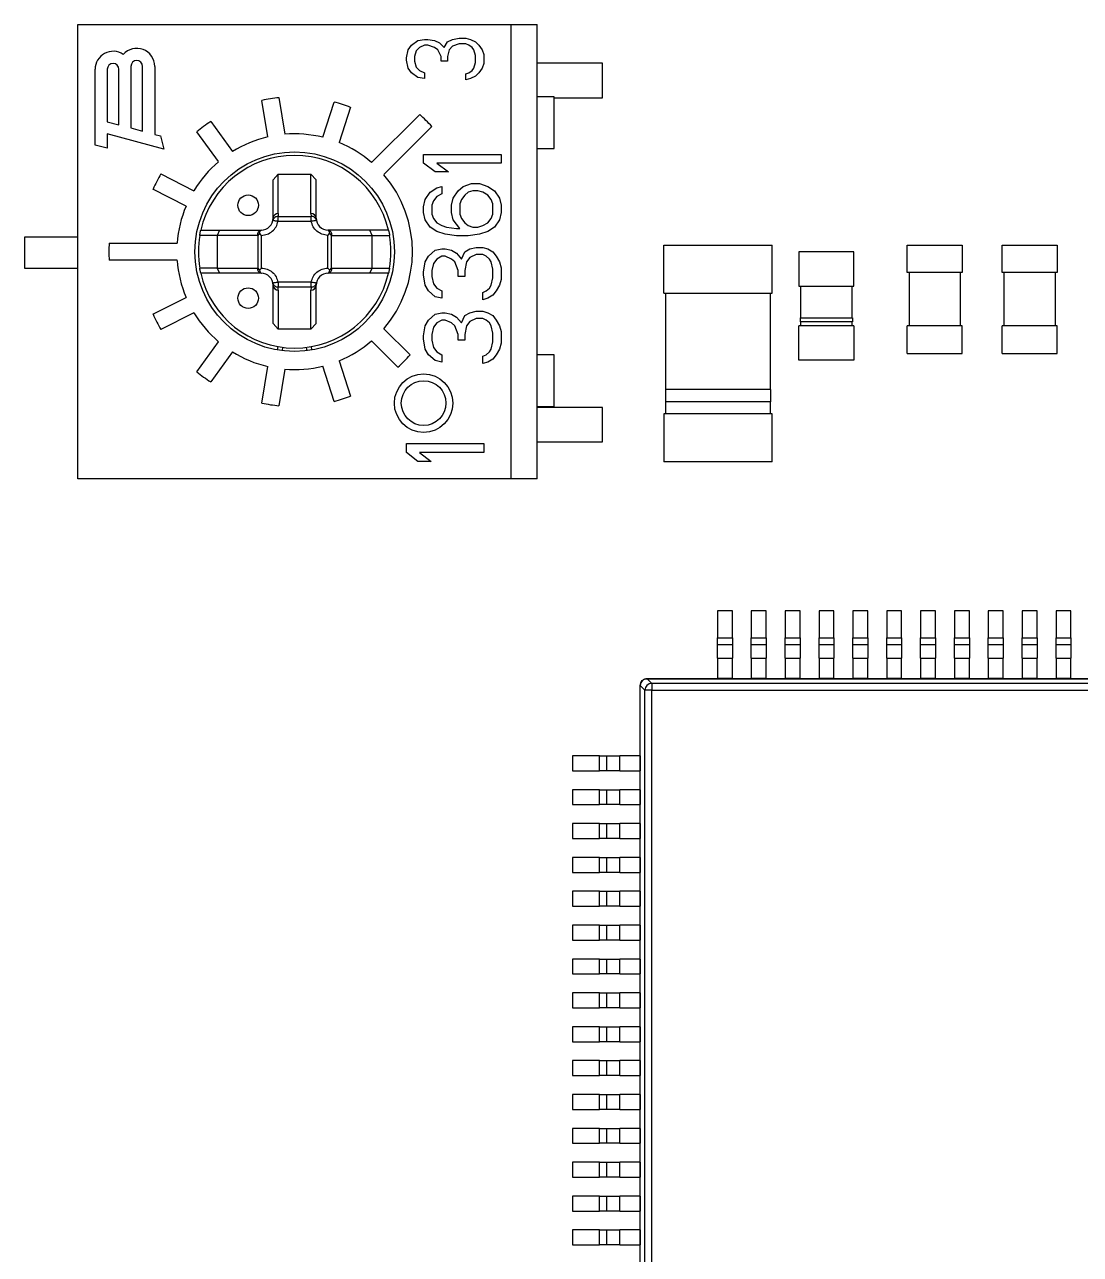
# Model space of a CAD drawing. Header units: millimetres. Extents: x -3 to 395, y 18 to 269.
# Drawn here: x 48.9 to 64.5, y 175.72 to 193.88 of the extents above; entities that cross this region are included whole.
import ezdxf

# ---------------------------------------------------------------- set-up
doc = ezdxf.new("R2010")
doc.units = ezdxf.units.MM

msp = doc.modelspace()

# ---------------------------------------------------------------- linework, layer by layer
at = {"color": 7, "linetype": 'Continuous', "lineweight": 25}
for p, q in [((49.69, 193.878), (56.091, 193.878)), ((49.69, 187.173), (49.69, 193.878)), ((56.091, 187.173), (56.091, 193.878)), ((56.091, 193.878), (56.472, 193.878)), ((56.472, 187.173), (56.472, 193.878)), ((54.566, 193.507), (54.615, 193.575)), ((54.615, 193.575), (54.712, 193.642)), ((54.736, 193.541), (54.688, 193.49)), ((54.712, 193.642), (54.809, 193.659)), ((54.809, 193.575), (54.736, 193.541)), ((54.809, 193.659), (54.858, 193.659)), ((54.858, 193.575), (54.809, 193.575)), ((54.858, 193.659), (54.955, 193.642)), ((54.955, 193.541), (54.858, 193.575)), ((54.955, 193.642), (55.028, 193.608)), ((55.004, 193.507), (54.955, 193.541)), ((55.028, 193.608), (55.101, 193.541)), ((55.101, 193.541), (55.15, 193.625)), ((55.15, 193.625), (55.223, 193.659)), ((55.223, 193.558), (55.174, 193.507)), ((55.223, 193.659), (55.32, 193.676)), ((55.32, 193.592), (55.223, 193.558)), ((55.32, 193.676), (55.417, 193.676)), ((55.417, 193.592), (55.32, 193.592)), ((55.417, 193.676), (55.49, 193.659)), ((55.466, 193.575), (55.417, 193.592)), ((55.515, 193.541), (55.466, 193.575)), ((55.49, 193.659), (55.563, 193.625)), ((55.539, 193.507), (55.515, 193.541)), ((55.563, 193.625), (55.612, 193.575)), ((55.612, 193.575), (55.66, 193.507)), ((54.542, 193.388), (54.566, 193.507)), ((54.542, 193.354), (54.542, 193.388)), ((54.688, 193.49), (54.663, 193.405)), ((54.663, 193.405), (54.663, 193.337)), ((55.053, 193.405), (55.004, 193.507)), ((55.053, 193.337), (55.053, 193.405)), ((55.174, 193.507), (55.15, 193.405)), ((55.15, 193.405), (55.15, 193.337)), ((55.563, 193.422), (55.539, 193.507)), ((55.563, 193.32), (55.563, 193.422)), ((55.66, 193.507), (55.685, 193.439)), ((55.685, 193.439), (55.685, 193.303)), ((49.944, 192.1), (49.944, 193.218)), ((50.124, 193.218), (50.124, 192.445)), ((50.296, 192.399), (50.296, 193.218)), ((50.473, 193.262), (50.473, 192.352)), ((50.645, 192.306), (50.645, 193.262)), ((50.824, 193.262), (50.824, 192.257)), ((54.566, 193.235), (54.542, 193.354)), ((54.615, 193.167), (54.566, 193.235)), ((54.663, 193.337), (54.688, 193.252)), ((54.688, 193.252), (54.736, 193.201)), ((54.736, 193.201), (54.809, 193.167)), ((55.15, 193.337), (55.053, 193.337)), ((55.466, 193.167), (55.515, 193.201)), ((55.515, 193.201), (55.539, 193.235)), ((55.539, 193.235), (55.563, 193.32)), ((55.66, 193.235), (55.612, 193.167)), ((55.685, 193.303), (55.66, 193.235)), ((57.437, 193.307), (56.472, 193.307)), ((57.437, 193.053), (57.437, 193.307)), ((54.712, 193.099), (54.615, 193.167)), ((54.809, 193.082), (54.712, 193.099)), ((54.809, 193.167), (54.809, 193.082)), ((55.417, 193.15), (55.466, 193.167)), ((55.417, 193.065), (55.417, 193.15)), ((55.49, 193.082), (55.417, 193.065)), ((55.563, 193.116), (55.49, 193.082)), ((55.612, 193.167), (55.563, 193.116)), ((57.437, 192.799), (57.437, 193.053)), ((52.494, 192.219), (52.408, 192.76)), ((52.659, 192.8), (52.745, 192.259)), ((53.306, 192.215), (53.475, 192.735)), ((53.717, 192.657), (53.548, 192.136)), ((56.726, 192.811), (56.472, 192.811)), ((56.726, 192.049), (56.726, 192.811)), ((56.726, 192.799), (57.437, 192.799)), ((54.028, 191.842), (54.739, 192.553)), ((50.124, 192.445), (50.296, 192.399)), ((50.473, 192.352), (50.645, 192.306)), ((51.768, 191.855), (51.446, 192.297)), ((51.652, 192.447), (51.974, 192.004)), ((54.918, 192.373), (54.208, 191.663)), ((50.124, 192.052), (49.944, 192.1)), ((50.124, 192.264), (50.124, 192.052)), ((50.96, 192.04), (50.124, 192.264)), ((50.824, 192.257), (50.908, 192.235)), ((50.908, 192.235), (50.96, 192.04)), ((54.796, 191.832), (54.796, 191.96)), ((54.796, 191.96), (55.939, 191.96)), ((55.939, 191.96), (55.939, 191.832)), ((56.472, 192.049), (56.726, 192.049)), ((54.966, 191.703), (54.796, 191.832)), ((54.99, 191.832), (55.161, 191.703)), ((55.939, 191.832), (54.99, 191.832)), ((50.915, 191.675), (51.402, 191.426)), ((52.573, 191.586), (52.65, 191.668)), ((52.573, 191.021), (52.573, 191.586)), ((52.65, 191.091), (52.65, 191.668)), ((52.65, 191.668), (53.132, 191.668)), ((53.132, 191.668), (53.208, 191.586)), ((53.132, 191.091), (53.132, 191.668)), ((53.208, 191.021), (53.208, 191.586)), ((55.161, 191.703), (54.966, 191.703)), ((51.287, 191.2), (50.799, 191.448)), ((54.82, 191.296), (54.893, 191.403)), ((54.893, 191.403), (54.99, 191.468)), ((54.99, 191.468), (55.063, 191.489)), ((55.063, 191.382), (54.99, 191.339)), ((55.063, 191.489), (55.063, 191.382)), ((55.234, 191.318), (55.307, 191.425)), ((55.307, 191.425), (55.379, 191.489)), ((55.379, 191.489), (55.501, 191.532)), ((55.452, 191.403), (55.404, 191.36)), ((55.525, 191.425), (55.452, 191.403)), ((55.501, 191.532), (55.623, 191.532)), ((55.598, 191.425), (55.525, 191.425)), ((55.671, 191.403), (55.598, 191.425)), ((55.623, 191.532), (55.744, 191.489)), ((55.744, 191.36), (55.671, 191.403)), ((55.744, 191.489), (55.842, 191.425)), ((55.842, 191.425), (55.914, 191.318)), ((54.796, 191.189), (54.82, 191.296)), ((54.796, 191.103), (54.796, 191.189)), ((54.942, 191.275), (54.917, 191.21)), ((54.917, 191.21), (54.917, 191.082)), ((54.99, 191.339), (54.942, 191.275)), ((55.209, 191.21), (55.234, 191.318)), ((55.209, 191.103), (55.209, 191.21)), ((55.355, 191.296), (55.331, 191.232)), ((55.331, 191.232), (55.331, 191.082)), ((55.404, 191.36), (55.355, 191.296)), ((55.793, 191.296), (55.744, 191.36)), ((55.817, 191.232), (55.793, 191.296)), ((55.817, 191.082), (55.817, 191.232)), ((55.914, 191.318), (55.939, 191.21)), ((55.939, 191.21), (55.939, 191.103)), ((52.65, 191.091), (52.646, 191.047)), ((52.646, 191.047), (53.136, 191.047)), ((52.646, 190.976), (52.646, 191.047)), ((53.132, 191.091), (53.136, 191.047)), ((53.136, 190.976), (53.136, 191.047)), ((54.82, 190.996), (54.796, 191.103)), ((54.917, 191.082), (54.942, 191.018)), ((54.942, 191.018), (54.99, 190.953)), ((55.234, 190.996), (55.209, 191.103)), ((55.331, 191.082), (55.355, 191.018)), ((55.355, 191.018), (55.404, 190.953)), ((55.744, 190.953), (55.793, 191.018)), ((55.793, 191.018), (55.817, 191.082)), ((55.939, 191.103), (55.914, 190.996)), ((51.504, 190.843), (52.396, 190.843)), ((51.779, 190.843), (51.748, 190.767)), ((52.646, 190.976), (53.136, 190.976)), ((54.277, 190.843), (53.386, 190.843)), ((54.034, 190.767), (54.002, 190.843)), ((54.893, 190.889), (54.82, 190.996)), ((54.99, 190.825), (54.893, 190.889)), ((54.99, 190.953), (55.063, 190.91)), ((55.112, 190.782), (54.99, 190.825)), ((55.063, 190.91), (55.136, 190.889)), ((55.136, 190.889), (55.282, 190.867)), ((55.331, 190.867), (55.234, 190.996)), ((55.282, 190.867), (55.331, 190.867)), ((55.404, 190.953), (55.452, 190.91)), ((55.452, 190.91), (55.525, 190.889)), ((55.525, 190.889), (55.598, 190.889)), ((55.598, 190.889), (55.671, 190.91)), ((55.744, 190.825), (55.623, 190.782)), ((55.671, 190.91), (55.744, 190.953)), ((55.842, 190.889), (55.744, 190.825)), ((55.914, 190.996), (55.842, 190.889)), ((49.69, 190.741), (48.903, 190.741)), ((48.903, 190.741), (48.903, 190.284)), ((50.151, 190.652), (51.156, 190.652)), ((51.748, 190.767), (51.489, 190.767)), ((52.342, 190.767), (51.748, 190.767)), ((51.748, 190.767), (51.748, 190.284)), ((52.342, 190.767), (52.348, 190.767)), ((52.372, 190.797), (52.348, 190.767)), ((52.348, 190.767), (52.348, 190.284)), ((52.402, 190.767), (52.372, 190.797)), ((52.402, 190.284), (52.402, 190.767)), ((53.38, 190.767), (53.409, 190.797)), ((53.38, 190.284), (53.38, 190.767)), ((53.434, 190.767), (53.409, 190.797)), ((53.434, 190.767), (53.44, 190.767)), ((53.434, 190.284), (53.434, 190.767)), ((53.44, 190.767), (54.034, 190.767)), ((54.034, 190.767), (54.293, 190.767)), ((54.034, 190.284), (54.034, 190.767)), ((55.282, 190.76), (55.112, 190.782)), ((55.452, 190.76), (55.282, 190.76)), ((55.623, 190.782), (55.452, 190.76)), ((54.82, 190.375), (54.869, 190.46)), ((54.869, 190.46), (54.966, 190.546)), ((54.966, 190.546), (55.063, 190.567)), ((55.063, 190.46), (54.99, 190.417)), ((55.063, 190.567), (55.112, 190.567)), ((55.112, 190.46), (55.063, 190.46)), ((55.112, 190.567), (55.209, 190.546)), ((55.209, 190.417), (55.112, 190.46)), ((55.209, 190.546), (55.282, 190.503)), ((55.282, 190.503), (55.355, 190.417)), ((55.355, 190.417), (55.404, 190.525)), ((55.404, 190.525), (55.477, 190.567)), ((55.477, 190.567), (55.574, 190.589)), ((55.574, 190.482), (55.477, 190.439)), ((55.574, 190.589), (55.671, 190.589)), ((55.671, 190.482), (55.574, 190.482)), ((55.671, 190.589), (55.744, 190.567)), ((55.72, 190.46), (55.671, 190.482)), ((55.769, 190.417), (55.72, 190.46)), ((55.744, 190.567), (55.817, 190.525)), ((55.817, 190.525), (55.866, 190.46)), ((55.866, 190.46), (55.914, 190.375)), ((58.345, 189.912), (58.345, 190.623)), ((58.345, 190.623), (59.945, 190.623)), ((59.945, 189.912), (59.945, 190.623)), ((60.339, 190.523), (60.339, 190.015)), ((61.151, 190.523), (60.339, 190.523)), ((61.151, 190.015), (61.151, 190.523)), ((61.939, 190.217), (61.939, 190.623)), ((61.939, 190.623), (62.751, 190.623)), ((62.751, 190.623), (62.751, 190.217)), ((63.339, 190.217), (63.339, 190.623)), ((63.339, 190.623), (64.151, 190.623)), ((64.151, 190.623), (64.151, 190.217)), ((48.903, 190.284), (49.69, 190.284)), ((51.156, 190.398), (50.151, 190.398)), ((51.748, 190.284), (51.489, 190.284)), ((51.748, 190.284), (51.779, 190.208)), ((51.748, 190.284), (52.342, 190.284)), ((52.348, 190.284), (52.342, 190.284)), ((52.348, 190.284), (52.372, 190.254)), ((52.372, 190.254), (52.402, 190.284)), ((53.38, 190.284), (53.409, 190.254)), ((53.409, 190.254), (53.434, 190.284)), ((53.44, 190.284), (53.434, 190.284)), ((53.44, 190.284), (54.034, 190.284)), ((54.002, 190.208), (54.034, 190.284)), ((54.034, 190.284), (54.293, 190.284)), ((54.796, 190.225), (54.82, 190.375)), ((54.942, 190.353), (54.917, 190.246)), ((54.99, 190.417), (54.942, 190.353)), ((55.258, 190.375), (55.209, 190.417)), ((55.307, 190.246), (55.258, 190.375)), ((55.428, 190.375), (55.404, 190.246)), ((55.477, 190.439), (55.428, 190.375)), ((55.793, 190.375), (55.769, 190.417)), ((55.817, 190.267), (55.793, 190.375)), ((55.914, 190.375), (55.939, 190.289)), ((55.939, 190.289), (55.939, 190.117)), ((52.396, 190.208), (51.504, 190.208)), ((54.277, 190.208), (53.386, 190.208)), ((54.796, 190.182), (54.796, 190.225)), ((54.82, 190.032), (54.796, 190.182)), ((54.917, 190.246), (54.917, 190.16)), ((54.917, 190.16), (54.942, 190.053)), ((55.307, 190.16), (55.307, 190.246)), ((55.404, 190.16), (55.307, 190.16)), ((55.404, 190.246), (55.404, 190.16)), ((55.793, 190.032), (55.817, 190.139)), ((55.817, 190.139), (55.817, 190.267)), ((55.939, 190.117), (55.914, 190.032)), ((62.751, 190.217), (61.939, 190.217)), ((61.964, 190.217), (61.964, 189.429)), ((62.726, 189.429), (62.726, 190.217)), ((64.151, 190.217), (63.339, 190.217)), ((63.364, 190.217), (63.364, 189.429)), ((64.126, 189.429), (64.126, 190.217)), ((52.573, 189.465), (52.573, 190.03)), ((52.646, 190.074), (52.646, 190.004)), ((53.136, 190.074), (52.646, 190.074)), ((52.65, 189.96), (52.646, 190.004)), ((53.136, 190.004), (52.646, 190.004)), ((52.65, 189.96), (52.65, 189.382)), ((53.136, 190.004), (53.132, 189.96)), ((53.132, 189.382), (53.132, 189.96)), ((53.136, 190.004), (53.136, 190.074)), ((53.208, 189.465), (53.208, 190.03)), ((54.869, 189.946), (54.82, 190.032)), ((54.966, 189.86), (54.869, 189.946)), ((54.942, 190.053), (54.99, 189.989)), ((54.99, 189.989), (55.063, 189.946)), ((55.063, 189.946), (55.063, 189.839)), ((55.671, 189.925), (55.72, 189.946)), ((55.671, 189.817), (55.671, 189.925)), ((55.72, 189.946), (55.769, 189.989)), ((55.769, 189.989), (55.793, 190.032)), ((55.866, 189.946), (55.817, 189.882)), ((55.914, 190.032), (55.866, 189.946)), ((58.345, 189.912), (59.945, 189.912)), ((58.37, 189.912), (58.37, 188.489)), ((59.92, 188.489), (59.92, 189.912)), ((60.339, 190.015), (61.151, 190.015)), ((60.364, 190.015), (60.364, 189.548)), ((61.126, 189.548), (61.126, 190.015)), ((50.799, 189.602), (51.287, 189.851)), ((55.063, 189.839), (54.966, 189.86)), ((55.744, 189.839), (55.671, 189.817)), ((55.817, 189.882), (55.744, 189.839)), ((51.402, 189.624), (50.915, 189.376)), ((54.869, 189.517), (54.966, 189.603)), ((54.966, 189.603), (55.063, 189.624)), ((55.063, 189.624), (55.112, 189.624)), ((55.112, 189.624), (55.209, 189.603)), ((55.209, 189.603), (55.282, 189.56)), ((55.282, 189.56), (55.355, 189.474)), ((55.355, 189.474), (55.404, 189.582)), ((55.404, 189.582), (55.477, 189.624)), ((55.477, 189.624), (55.574, 189.646)), ((55.574, 189.646), (55.671, 189.646)), ((55.671, 189.646), (55.744, 189.624)), ((55.744, 189.624), (55.817, 189.582)), ((55.817, 189.582), (55.866, 189.517)), ((60.361, 189.489), (60.361, 189.548)), ((60.361, 189.548), (61.129, 189.548)), ((61.129, 189.548), (61.129, 189.489)), ((52.65, 189.382), (52.573, 189.465)), ((53.132, 189.382), (52.65, 189.382)), ((53.208, 189.465), (53.132, 189.382)), ((54.208, 189.388), (54.595, 189.001)), ((54.796, 189.282), (54.82, 189.432)), ((54.82, 189.432), (54.869, 189.517)), ((54.942, 189.41), (54.917, 189.303)), ((54.99, 189.474), (54.942, 189.41)), ((55.063, 189.517), (54.99, 189.474)), ((55.112, 189.517), (55.063, 189.517)), ((55.209, 189.474), (55.112, 189.517)), ((55.258, 189.432), (55.209, 189.474)), ((55.307, 189.303), (55.258, 189.432)), ((55.428, 189.432), (55.404, 189.303)), ((55.477, 189.496), (55.428, 189.432)), ((55.574, 189.539), (55.477, 189.496)), ((55.671, 189.539), (55.574, 189.539)), ((55.72, 189.517), (55.671, 189.539)), ((55.769, 189.474), (55.72, 189.517)), ((55.793, 189.432), (55.769, 189.474)), ((55.817, 189.324), (55.793, 189.432)), ((55.866, 189.517), (55.914, 189.432)), ((55.914, 189.432), (55.939, 189.346)), ((61.151, 189.431), (60.339, 189.431)), ((60.339, 188.923), (60.339, 189.431)), ((61.129, 189.489), (60.361, 189.489)), ((60.364, 189.489), (60.364, 189.431)), ((61.126, 189.431), (61.126, 189.489)), ((61.151, 189.431), (61.151, 188.923)), ((62.751, 189.429), (61.939, 189.429)), ((61.939, 189.023), (61.939, 189.429)), ((62.751, 189.023), (62.751, 189.429)), ((64.151, 189.429), (63.339, 189.429)), ((63.339, 189.023), (63.339, 189.429)), ((64.151, 189.023), (64.151, 189.429)), ((51.446, 188.753), (51.768, 189.196)), ((54.415, 188.822), (54.028, 189.209)), ((54.796, 189.239), (54.796, 189.282)), ((54.82, 189.089), (54.796, 189.239)), ((54.917, 189.303), (54.917, 189.217)), ((54.917, 189.217), (54.942, 189.11)), ((55.307, 189.217), (55.307, 189.303)), ((55.404, 189.217), (55.307, 189.217)), ((55.404, 189.303), (55.404, 189.217)), ((55.793, 189.089), (55.817, 189.196)), ((55.817, 189.196), (55.817, 189.324)), ((55.939, 189.346), (55.939, 189.174)), ((51.974, 189.047), (51.652, 188.604)), ((52.644, 189.125), (52.635, 189.075)), ((52.71, 189.063), (52.719, 189.113)), ((53.062, 189.113), (53.071, 189.063)), ((53.147, 189.075), (53.138, 189.125)), ((54.869, 189.003), (54.82, 189.089)), ((54.966, 188.917), (54.869, 189.003)), ((54.942, 189.11), (54.99, 189.046)), ((54.99, 189.046), (55.063, 189.003)), ((55.063, 189.003), (55.063, 188.896)), ((55.671, 188.982), (55.72, 189.003)), ((55.72, 189.003), (55.769, 189.046)), ((55.769, 189.046), (55.793, 189.089)), ((55.866, 189.003), (55.817, 188.939)), ((55.914, 189.089), (55.866, 189.003)), ((55.939, 189.174), (55.914, 189.089)), ((56.726, 189.001), (56.472, 189.001)), ((56.726, 188.239), (56.726, 189.001)), ((61.939, 189.023), (62.751, 189.023)), ((63.339, 189.023), (64.151, 189.023)), ((52.408, 188.291), (52.494, 188.831)), ((53.475, 188.315), (53.306, 188.836)), ((53.548, 188.914), (53.717, 188.394)), ((55.063, 188.896), (54.966, 188.917)), ((55.671, 188.874), (55.671, 188.982)), ((55.744, 188.896), (55.671, 188.874)), ((55.817, 188.939), (55.744, 188.896)), ((61.151, 188.923), (60.339, 188.923)), ((52.745, 188.792), (52.659, 188.251)), ((59.922, 188.489), (58.368, 188.489)), ((58.368, 188.489), (58.368, 188.311)), ((59.922, 188.311), (59.922, 188.489)), ((59.922, 188.311), (58.368, 188.311)), ((58.37, 188.311), (58.37, 188.134)), ((59.92, 188.134), (59.92, 188.311)), ((56.472, 188.239), (56.726, 188.239)), ((57.437, 188.227), (56.472, 188.227)), ((57.437, 187.973), (57.437, 188.227)), ((58.345, 188.134), (58.345, 187.423)), ((59.945, 188.134), (58.345, 188.134)), ((59.945, 187.423), (59.945, 188.134)), ((57.437, 187.719), (57.437, 187.973)), ((54.542, 187.561), (54.542, 187.695)), ((54.542, 187.695), (55.685, 187.695)), ((54.712, 187.427), (54.542, 187.561)), ((54.736, 187.561), (54.907, 187.427)), ((55.685, 187.561), (54.736, 187.561)), ((55.685, 187.695), (55.685, 187.561)), ((56.472, 187.719), (57.437, 187.719)), ((54.907, 187.427), (54.712, 187.427)), ((59.945, 187.423), (58.345, 187.423)), ((56.091, 187.173), (49.69, 187.173)), ((56.472, 187.173), (56.091, 187.173)), ((59.355, 185.223), (59.135, 185.223)), ((59.135, 185.223), (59.135, 184.823)), ((59.355, 184.823), (59.355, 185.223)), ((59.855, 185.223), (59.635, 185.223)), ((59.635, 185.223), (59.635, 184.823)), ((59.855, 184.823), (59.855, 185.223)), ((60.355, 185.223), (60.135, 185.223)), ((60.135, 185.223), (60.135, 184.823)), ((60.355, 184.823), (60.355, 185.223)), ((60.855, 185.223), (60.635, 185.223)), ((60.635, 185.223), (60.635, 184.823)), ((60.855, 184.823), (60.855, 185.223)), ((61.355, 185.223), (61.135, 185.223)), ((61.135, 185.223), (61.135, 184.823)), ((61.355, 184.823), (61.355, 185.223)), ((61.855, 185.223), (61.635, 185.223)), ((61.635, 185.223), (61.635, 184.823)), ((61.855, 184.823), (61.855, 185.223)), ((62.355, 185.223), (62.135, 185.223)), ((62.135, 185.223), (62.135, 184.823)), ((62.355, 184.823), (62.355, 185.223)), ((62.855, 185.223), (62.635, 185.223)), ((62.635, 185.223), (62.635, 184.823)), ((62.855, 184.823), (62.855, 185.223)), ((63.355, 185.223), (63.135, 185.223)), ((63.135, 185.223), (63.135, 184.823)), ((63.355, 184.823), (63.355, 185.223)), ((63.855, 185.223), (63.635, 185.223)), ((63.635, 185.223), (63.635, 184.823)), ((63.855, 184.823), (63.855, 185.223)), ((64.355, 185.223), (64.135, 185.223)), ((64.135, 185.223), (64.135, 184.823)), ((64.355, 184.823), (64.355, 185.223)), ((59.135, 184.823), (59.355, 184.823)), ((59.135, 184.723), (59.135, 184.823)), ((59.355, 184.723), (59.135, 184.723)), ((59.135, 184.523), (59.135, 184.723)), ((59.355, 184.823), (59.355, 184.723)), ((59.355, 184.723), (59.355, 184.523)), ((59.635, 184.823), (59.855, 184.823)), ((59.635, 184.723), (59.635, 184.823)), ((59.855, 184.723), (59.635, 184.723)), ((59.635, 184.523), (59.635, 184.723)), ((59.855, 184.823), (59.855, 184.723)), ((59.855, 184.723), (59.855, 184.523)), ((60.135, 184.823), (60.355, 184.823)), ((60.135, 184.723), (60.135, 184.823)), ((60.355, 184.723), (60.135, 184.723)), ((60.135, 184.523), (60.135, 184.723)), ((60.355, 184.823), (60.355, 184.723)), ((60.355, 184.723), (60.355, 184.523)), ((60.635, 184.823), (60.855, 184.823)), ((60.635, 184.723), (60.635, 184.823)), ((60.855, 184.723), (60.635, 184.723)), ((60.635, 184.523), (60.635, 184.723)), ((60.855, 184.823), (60.855, 184.723)), ((60.855, 184.723), (60.855, 184.523)), ((61.135, 184.823), (61.355, 184.823)), ((61.135, 184.723), (61.135, 184.823)), ((61.355, 184.723), (61.135, 184.723)), ((61.135, 184.523), (61.135, 184.723)), ((61.355, 184.823), (61.355, 184.723)), ((61.355, 184.723), (61.355, 184.523)), ((61.635, 184.823), (61.855, 184.823)), ((61.635, 184.723), (61.635, 184.823)), ((61.855, 184.723), (61.635, 184.723)), ((61.635, 184.523), (61.635, 184.723)), ((61.855, 184.823), (61.855, 184.723)), ((61.855, 184.723), (61.855, 184.523)), ((62.135, 184.823), (62.355, 184.823)), ((62.135, 184.723), (62.135, 184.823)), ((62.355, 184.723), (62.135, 184.723)), ((62.135, 184.523), (62.135, 184.723)), ((62.355, 184.823), (62.355, 184.723)), ((62.355, 184.723), (62.355, 184.523)), ((62.635, 184.823), (62.855, 184.823)), ((62.635, 184.723), (62.635, 184.823)), ((62.855, 184.723), (62.635, 184.723)), ((62.635, 184.523), (62.635, 184.723)), ((62.855, 184.823), (62.855, 184.723)), ((62.855, 184.723), (62.855, 184.523)), ((63.135, 184.823), (63.355, 184.823)), ((63.135, 184.723), (63.135, 184.823)), ((63.355, 184.723), (63.135, 184.723)), ((63.135, 184.523), (63.135, 184.723)), ((63.355, 184.823), (63.355, 184.723)), ((63.355, 184.723), (63.355, 184.523)), ((63.635, 184.823), (63.855, 184.823)), ((63.635, 184.723), (63.635, 184.823)), ((63.855, 184.723), (63.635, 184.723)), ((63.635, 184.523), (63.635, 184.723)), ((63.855, 184.823), (63.855, 184.723)), ((63.855, 184.723), (63.855, 184.523)), ((64.135, 184.823), (64.355, 184.823)), ((64.135, 184.723), (64.135, 184.823)), ((64.355, 184.723), (64.135, 184.723)), ((64.135, 184.523), (64.135, 184.723)), ((64.355, 184.823), (64.355, 184.723)), ((64.355, 184.723), (64.355, 184.523)), ((59.135, 184.523), (59.355, 184.523)), ((59.135, 184.523), (59.135, 184.223)), ((59.355, 184.223), (59.355, 184.523)), ((59.635, 184.523), (59.855, 184.523)), ((59.635, 184.523), (59.635, 184.223)), ((59.855, 184.223), (59.855, 184.523)), ((60.135, 184.523), (60.355, 184.523)), ((60.135, 184.523), (60.135, 184.223)), ((60.355, 184.223), (60.355, 184.523)), ((60.635, 184.523), (60.855, 184.523)), ((60.635, 184.523), (60.635, 184.223)), ((60.855, 184.223), (60.855, 184.523)), ((61.135, 184.523), (61.355, 184.523)), ((61.135, 184.523), (61.135, 184.223)), ((61.355, 184.223), (61.355, 184.523)), ((61.635, 184.523), (61.855, 184.523)), ((61.635, 184.523), (61.635, 184.223)), ((61.855, 184.223), (61.855, 184.523)), ((62.135, 184.523), (62.355, 184.523)), ((62.135, 184.523), (62.135, 184.223)), ((62.355, 184.223), (62.355, 184.523)), ((62.635, 184.523), (62.855, 184.523)), ((62.635, 184.523), (62.635, 184.223)), ((62.855, 184.223), (62.855, 184.523)), ((63.135, 184.523), (63.355, 184.523)), ((63.135, 184.523), (63.135, 184.223)), ((63.355, 184.223), (63.355, 184.523)), ((63.635, 184.523), (63.855, 184.523)), ((63.635, 184.523), (63.635, 184.223)), ((63.855, 184.223), (63.855, 184.523)), ((64.135, 184.523), (64.355, 184.523)), ((64.135, 184.523), (64.135, 184.223)), ((64.355, 184.223), (64.355, 184.523)), ((57.999, 184.149), (57.995, 184.121)), ((57.996, 184.123), (57.995, 184.123)), ((57.995, 183.083), (57.995, 184.123)), ((58.065, 184.054), (57.996, 184.123)), ((57.996, 164.323), (57.996, 184.123)), ((58.095, 184.223), (58.095, 184.222)), ((58.095, 184.223), (59.135, 184.223)), ((58.164, 184.153), (58.095, 184.222)), ((58.095, 184.222), (77.895, 184.222)), ((58.164, 184.153), (58.164, 184.054)), ((77.826, 184.153), (58.164, 184.153)), ((59.355, 184.223), (59.135, 184.223)), ((59.355, 184.223), (59.635, 184.223)), ((59.855, 184.223), (59.635, 184.223)), ((59.855, 184.223), (60.135, 184.223)), ((60.355, 184.223), (60.135, 184.223)), ((60.355, 184.223), (60.635, 184.223)), ((60.855, 184.223), (60.635, 184.223)), ((60.855, 184.223), (61.135, 184.223)), ((61.355, 184.223), (61.135, 184.223)), ((61.355, 184.223), (61.635, 184.223)), ((61.855, 184.223), (61.635, 184.223)), ((61.855, 184.223), (62.135, 184.223)), ((62.355, 184.223), (62.135, 184.223)), ((62.355, 184.223), (62.635, 184.223)), ((62.855, 184.223), (62.635, 184.223)), ((62.855, 184.223), (63.135, 184.223)), ((63.355, 184.223), (63.135, 184.223)), ((63.355, 184.223), (63.635, 184.223)), ((63.855, 184.223), (63.635, 184.223)), ((63.855, 184.223), (64.135, 184.223)), ((64.355, 184.223), (64.135, 184.223)), ((64.355, 184.223), (64.635, 184.223)), ((58.065, 164.391), (58.065, 184.054)), ((58.164, 184.054), (58.065, 184.054)), ((58.164, 164.391), (58.164, 184.054)), ((58.164, 184.054), (77.826, 184.054)), ((56.995, 183.083), (56.995, 182.863)), ((57.395, 183.083), (56.995, 183.083)), ((57.395, 182.863), (57.395, 183.083)), ((57.395, 183.083), (57.495, 183.083)), ((57.495, 183.083), (57.495, 182.863)), ((57.495, 183.083), (57.695, 183.083)), ((57.695, 182.863), (57.695, 183.083)), ((57.995, 183.083), (57.695, 183.083)), ((57.995, 183.083), (57.995, 182.863)), ((56.995, 182.863), (57.395, 182.863)), ((57.495, 182.863), (57.395, 182.863)), ((57.695, 182.863), (57.495, 182.863)), ((57.695, 182.863), (57.995, 182.863)), ((57.995, 182.583), (57.995, 182.863)), ((56.995, 182.583), (56.995, 182.363)), ((57.395, 182.583), (56.995, 182.583)), ((57.395, 182.363), (57.395, 182.583)), ((57.395, 182.583), (57.495, 182.583)), ((57.495, 182.583), (57.495, 182.363)), ((57.495, 182.583), (57.695, 182.583)), ((57.695, 182.363), (57.695, 182.583)), ((57.995, 182.583), (57.695, 182.583)), ((57.995, 182.583), (57.995, 182.363)), ((56.995, 182.363), (57.395, 182.363)), ((57.495, 182.363), (57.395, 182.363)), ((57.695, 182.363), (57.495, 182.363)), ((57.695, 182.363), (57.995, 182.363)), ((57.995, 182.083), (57.995, 182.363)), ((56.995, 182.083), (56.995, 181.863)), ((57.395, 182.083), (56.995, 182.083)), ((57.395, 181.863), (57.395, 182.083)), ((57.395, 182.083), (57.495, 182.083)), ((57.495, 182.083), (57.495, 181.863)), ((57.495, 182.083), (57.695, 182.083)), ((57.695, 181.863), (57.695, 182.083)), ((57.995, 182.083), (57.695, 182.083)), ((57.995, 182.083), (57.995, 181.863)), ((56.995, 181.863), (57.395, 181.863)), ((57.495, 181.863), (57.395, 181.863)), ((57.695, 181.863), (57.495, 181.863)), ((57.695, 181.863), (57.995, 181.863)), ((57.995, 181.583), (57.995, 181.863)), ((56.995, 181.583), (56.995, 181.363)), ((57.395, 181.583), (56.995, 181.583)), ((57.395, 181.363), (57.395, 181.583)), ((57.395, 181.583), (57.495, 181.583)), ((57.495, 181.583), (57.495, 181.363)), ((57.495, 181.583), (57.695, 181.583)), ((57.695, 181.363), (57.695, 181.583)), ((57.995, 181.583), (57.695, 181.583)), ((57.995, 181.583), (57.995, 181.363)), ((56.995, 181.363), (57.395, 181.363)), ((57.495, 181.363), (57.395, 181.363)), ((57.695, 181.363), (57.495, 181.363)), ((57.695, 181.363), (57.995, 181.363)), ((57.995, 181.083), (57.995, 181.363)), ((56.995, 181.083), (56.995, 180.863)), ((57.395, 181.083), (56.995, 181.083)), ((57.395, 180.863), (57.395, 181.083)), ((57.395, 181.083), (57.495, 181.083)), ((57.495, 181.083), (57.495, 180.863)), ((57.495, 181.083), (57.695, 181.083)), ((57.695, 180.863), (57.695, 181.083)), ((57.995, 181.083), (57.695, 181.083)), ((57.995, 181.083), (57.995, 180.863)), ((56.995, 180.863), (57.395, 180.863)), ((57.495, 180.863), (57.395, 180.863)), ((57.695, 180.863), (57.495, 180.863)), ((57.695, 180.863), (57.995, 180.863)), ((57.995, 180.583), (57.995, 180.863)), ((56.995, 180.583), (56.995, 180.363)), ((57.395, 180.583), (56.995, 180.583)), ((57.395, 180.363), (57.395, 180.583)), ((57.395, 180.583), (57.495, 180.583)), ((57.495, 180.583), (57.495, 180.363)), ((57.495, 180.583), (57.695, 180.583)), ((57.695, 180.363), (57.695, 180.583)), ((57.995, 180.583), (57.695, 180.583)), ((57.995, 180.583), (57.995, 180.363)), ((56.995, 180.363), (57.395, 180.363)), ((57.495, 180.363), (57.395, 180.363)), ((57.695, 180.363), (57.495, 180.363)), ((57.695, 180.363), (57.995, 180.363)), ((57.995, 180.083), (57.995, 180.363)), ((56.995, 180.083), (56.995, 179.863)), ((57.395, 180.083), (56.995, 180.083)), ((57.395, 179.863), (57.395, 180.083)), ((57.395, 180.083), (57.495, 180.083)), ((57.495, 180.083), (57.495, 179.863)), ((57.495, 180.083), (57.695, 180.083)), ((57.695, 179.863), (57.695, 180.083)), ((57.995, 180.083), (57.695, 180.083)), ((57.995, 180.083), (57.995, 179.863)), ((56.995, 179.863), (57.395, 179.863)), ((57.495, 179.863), (57.395, 179.863)), ((57.695, 179.863), (57.495, 179.863)), ((57.695, 179.863), (57.995, 179.863)), ((57.995, 179.583), (57.995, 179.863)), ((56.995, 179.583), (56.995, 179.363)), ((57.395, 179.583), (56.995, 179.583)), ((57.395, 179.363), (57.395, 179.583)), ((57.395, 179.583), (57.495, 179.583)), ((57.495, 179.583), (57.495, 179.363)), ((57.495, 179.583), (57.695, 179.583)), ((57.695, 179.363), (57.695, 179.583)), ((57.995, 179.583), (57.695, 179.583)), ((57.995, 179.583), (57.995, 179.363)), ((56.995, 179.363), (57.395, 179.363)), ((57.495, 179.363), (57.395, 179.363)), ((57.695, 179.363), (57.495, 179.363)), ((57.695, 179.363), (57.995, 179.363)), ((57.995, 179.083), (57.995, 179.363)), ((56.995, 179.083), (56.995, 178.863)), ((57.395, 179.083), (56.995, 179.083)), ((57.395, 178.863), (57.395, 179.083)), ((57.395, 179.083), (57.495, 179.083)), ((57.495, 179.083), (57.495, 178.863)), ((57.495, 179.083), (57.695, 179.083)), ((57.695, 178.863), (57.695, 179.083)), ((57.995, 179.083), (57.695, 179.083)), ((57.995, 179.083), (57.995, 178.863)), ((56.995, 178.863), (57.395, 178.863)), ((57.495, 178.863), (57.395, 178.863)), ((57.695, 178.863), (57.495, 178.863)), ((57.695, 178.863), (57.995, 178.863)), ((57.995, 178.583), (57.995, 178.863)), ((56.995, 178.583), (56.995, 178.363)), ((57.395, 178.583), (56.995, 178.583)), ((57.395, 178.363), (57.395, 178.583)), ((57.395, 178.583), (57.495, 178.583)), ((57.495, 178.583), (57.495, 178.363)), ((57.495, 178.583), (57.695, 178.583)), ((57.695, 178.363), (57.695, 178.583)), ((57.995, 178.583), (57.695, 178.583)), ((57.995, 178.583), (57.995, 178.363)), ((56.995, 178.363), (57.395, 178.363)), ((57.495, 178.363), (57.395, 178.363)), ((57.695, 178.363), (57.495, 178.363)), ((57.695, 178.363), (57.995, 178.363)), ((57.995, 178.083), (57.995, 178.363)), ((56.995, 178.083), (56.995, 177.863)), ((57.395, 178.083), (56.995, 178.083)), ((57.395, 177.863), (57.395, 178.083)), ((57.395, 178.083), (57.495, 178.083)), ((57.495, 178.083), (57.495, 177.863)), ((57.495, 178.083), (57.695, 178.083)), ((57.695, 177.863), (57.695, 178.083)), ((57.995, 178.083), (57.695, 178.083)), ((57.995, 178.083), (57.995, 177.863)), ((56.995, 177.863), (57.395, 177.863)), ((57.495, 177.863), (57.395, 177.863)), ((57.695, 177.863), (57.495, 177.863)), ((57.695, 177.863), (57.995, 177.863)), ((57.995, 177.583), (57.995, 177.863)), ((56.995, 177.583), (56.995, 177.363)), ((57.395, 177.583), (56.995, 177.583)), ((57.395, 177.363), (57.395, 177.583)), ((57.395, 177.583), (57.495, 177.583)), ((57.495, 177.583), (57.495, 177.363)), ((57.495, 177.583), (57.695, 177.583)), ((57.695, 177.363), (57.695, 177.583)), ((57.995, 177.583), (57.695, 177.583)), ((57.995, 177.583), (57.995, 177.363)), ((56.995, 177.363), (57.395, 177.363)), ((57.495, 177.363), (57.395, 177.363)), ((57.695, 177.363), (57.495, 177.363)), ((57.695, 177.363), (57.995, 177.363)), ((57.995, 177.083), (57.995, 177.363)), ((56.995, 177.083), (56.995, 176.863)), ((57.395, 177.083), (56.995, 177.083)), ((57.395, 176.863), (57.395, 177.083)), ((57.395, 177.083), (57.495, 177.083)), ((57.495, 177.083), (57.495, 176.863)), ((57.495, 177.083), (57.695, 177.083)), ((57.695, 176.863), (57.695, 177.083)), ((57.995, 177.083), (57.695, 177.083)), ((57.995, 177.083), (57.995, 176.863)), ((56.995, 176.863), (57.395, 176.863)), ((57.495, 176.863), (57.395, 176.863)), ((57.695, 176.863), (57.495, 176.863)), ((57.695, 176.863), (57.995, 176.863)), ((57.995, 176.583), (57.995, 176.863)), ((56.995, 176.583), (56.995, 176.363)), ((57.395, 176.583), (56.995, 176.583)), ((57.395, 176.363), (57.395, 176.583)), ((57.395, 176.583), (57.495, 176.583)), ((57.495, 176.583), (57.495, 176.363)), ((57.495, 176.583), (57.695, 176.583)), ((57.695, 176.363), (57.695, 176.583)), ((57.995, 176.583), (57.695, 176.583)), ((57.995, 176.583), (57.995, 176.363)), ((56.995, 176.363), (57.395, 176.363)), ((57.495, 176.363), (57.395, 176.363)), ((57.695, 176.363), (57.495, 176.363)), ((57.695, 176.363), (57.995, 176.363)), ((57.995, 176.083), (57.995, 176.363)), ((56.995, 176.083), (56.995, 175.863)), ((57.395, 176.083), (56.995, 176.083)), ((57.395, 175.863), (57.395, 176.083)), ((57.395, 176.083), (57.495, 176.083)), ((57.495, 176.083), (57.495, 175.863)), ((57.495, 176.083), (57.695, 176.083)), ((57.695, 175.863), (57.695, 176.083)), ((57.995, 176.083), (57.695, 176.083)), ((57.995, 176.083), (57.995, 175.863)), ((56.995, 175.863), (57.395, 175.863)), ((57.495, 175.863), (57.395, 175.863)), ((57.695, 175.863), (57.495, 175.863)), ((57.695, 175.863), (57.995, 175.863)), ((57.995, 175.583), (57.995, 175.863))]:
    msp.add_line(p, q, dxfattribs=at)
for centre, radius in [((52.891, 190.525), 1.473), ((52.205, 191.211), 0.152), ((52.205, 189.84), 0.152), ((54.796, 188.29), 0.432), ((54.796, 188.29), 0.33)]:
    msp.add_circle(centre, radius, dxfattribs=at)
for centre, radius, start, end in [((50.21, 193.218), 0.266, 55.8404, 180), ((50.559, 193.262), 0.266, 0, 138.7292), ((50.21, 193.218), 0.0858, 0, 180), ((50.559, 193.262), 0.0858, 0, 180), ((52.891, 190.525), 2.286, 95.8153, 102.1847), ((52.891, 190.525), 2.286, 68.8153, 75.1847), ((52.891, 190.525), 2.743, 42.3465, 47.6535), ((52.891, 190.525), 2.286, 122.8153, 129.1847), ((52.891, 190.525), 1.74, 103.1859, 121.8141), ((52.891, 190.525), 1.74, 76.1859, 94.8141), ((52.891, 190.525), 1.74, 49.1859, 67.8141), ((52.891, 190.525), 1.422, 12.8979, 167.1021), ((52.891, 190.525), 1.74, 130.1859, 148.8141), ((52.891, 190.525), 2.286, 149.8153, 156.1847), ((52.891, 190.525), 1.74, 319.1859, 40.8141), ((52.891, 190.525), 1.74, 157.1859, 175.8141), ((52.396, 191.021), 0.178, 270, 0), ((52.647, 191.018), 0.0734, 87.7233, 177.5305), ((53.135, 191.018), 0.0734, 2.4695, 92.2767), ((53.139, 190.969), 0.0781, 53.3552, 91.9515), ((53.386, 191.021), 0.178, 180, 270), ((52.409, 190.776), 0.068, 101.4207, 188.0474), ((53.373, 190.776), 0.068, 351.9538, 78.5707), ((52.891, 190.525), 2.743, 177.3465, 182.6535), ((52.891, 190.525), 1.422, 170.2329, 189.7671), ((52.891, 190.525), 1.422, 350.2329, 9.7671), ((52.891, 190.525), 1.74, 184.1859, 202.8141), ((52.409, 190.275), 0.068, 171.9406, 258.5913), ((53.373, 190.275), 0.068, 281.4173, 8.0583), ((52.891, 190.525), 1.422, 192.8979, 347.1021), ((52.396, 190.03), 0.178, 0, 90), ((53.386, 190.03), 0.178, 90, 180), ((52.647, 190.033), 0.0734, 182.4751, 272.265), ((52.643, 190.082), 0.078, 233.3306, 271.9762), ((53.135, 190.033), 0.0734, 267.735, 357.5249), ((52.891, 190.525), 2.286, 203.8153, 210.1847), ((52.891, 190.525), 1.74, 211.1859, 229.8141), ((52.891, 190.525), 1.74, 292.1859, 310.8141), ((52.891, 190.525), 1.74, 238.1859, 256.8141), ((52.891, 190.525), 2.286, 311.8153, 318.1847), ((52.891, 190.525), 1.74, 265.1859, 283.8141), ((52.891, 190.525), 2.286, 230.8153, 237.1847), ((52.891, 190.525), 2.286, 257.8153, 264.1847), ((52.891, 190.525), 2.286, 284.8153, 291.1847), ((58.165, 184.052), 0.101, 90.7373, 179.2627)]:
    msp.add_arc(centre, radius, start, end, dxfattribs=at)
for points, knots in [([(52.646, 191.047), (52.636, 191.046), (52.618, 191.045), (52.595, 191.032), (52.578, 191.013), (52.573, 190.998), (52.571, 190.99)], [0, 0, 0, 0, 0.273726, 0.499949, 0.749033, 1, 1, 1, 1]), ([(53.211, 190.99), (53.209, 190.998), (53.204, 191.014), (53.192, 191.025), (53.185, 191.031)], [0, 0, 0, 0, 0.4999685, 1, 1, 1, 1]), ([(51.489, 190.767), (51.491, 190.775), (51.494, 190.793), (51.498, 190.816), (51.502, 190.833), (51.504, 190.842), (51.504, 190.843), (51.504, 190.843)], [0, 0, 0, 0, 0.219263, 0.438608, 0.657337, 0.872325, 1, 1, 1, 1]), ([(52.372, 190.797), (52.374, 190.803), (52.376, 190.815), (52.383, 190.829), (52.391, 190.84), (52.397, 190.842), (52.4, 190.843)], [0, 0, 0, 0, 0.20596, 0.440717, 0.705217, 1, 1, 1, 1]), ([(52.402, 190.767), (52.431, 190.77), (52.489, 190.777), (52.564, 190.825), (52.623, 190.892), (52.638, 190.948), (52.646, 190.976)], [0, 0, 0, 0, 0.24917, 0.499906, 0.749182, 1, 1, 1, 1]), ([(52.571, 190.99), (52.572, 190.99), (52.574, 190.989), (52.586, 190.987), (52.593, 190.986)], [0, 0, 0, 0, 0.499999, 1, 1, 1, 1]), ([(52.593, 190.986), (52.6, 190.984), (52.616, 190.982), (52.636, 190.978), (52.646, 190.976)], [0, 0, 0, 0, 0.4999942, 1, 1, 1, 1]), ([(53.136, 190.976), (53.146, 190.978), (53.165, 190.982), (53.19, 190.986), (53.208, 190.989), (53.21, 190.99), (53.211, 190.99)], [0, 0, 0, 0, 0.2500023, 0.4999988, 0.7499941, 1, 1, 1, 1]), ([(53.38, 190.767), (53.351, 190.77), (53.293, 190.777), (53.218, 190.825), (53.159, 190.892), (53.144, 190.948), (53.136, 190.976)], [0, 0, 0, 0, 0.250823, 0.500103, 0.750841, 1, 1, 1, 1]), ([(53.409, 190.797), (53.408, 190.804), (53.405, 190.818), (53.398, 190.831), (53.391, 190.841), (53.385, 190.842), (53.382, 190.843)], [0, 0, 0, 0, 0.256569, 0.502224, 0.712392, 1, 1, 1, 1]), ([(54.277, 190.843), (54.278, 190.842), (54.278, 190.84), (54.281, 190.828), (54.285, 190.809), (54.289, 190.787), (54.292, 190.773), (54.293, 190.767)], [0, 0, 0, 0, 0.208925, 0.417762, 0.629213, 0.845423, 1, 1, 1, 1]), ([(51.504, 190.208), (51.504, 190.209), (51.504, 190.21), (51.501, 190.223), (51.497, 190.242), (51.493, 190.263), (51.49, 190.278), (51.489, 190.284)], [0, 0, 0, 0, 0.208908, 0.417737, 0.6292256, 0.8454287, 1, 1, 1, 1]), ([(52.402, 190.284), (52.431, 190.281), (52.489, 190.274), (52.564, 190.226), (52.622, 190.159), (52.638, 190.102), (52.646, 190.074)], [0, 0, 0, 0, 0.250823, 0.500103, 0.750841, 1, 1, 1, 1]), ([(53.136, 190.074), (53.144, 190.103), (53.159, 190.159), (53.218, 190.226), (53.293, 190.274), (53.351, 190.281), (53.38, 190.284)], [0, 0, 0, 0, 0.250818, 0.500094, 0.75083, 1, 1, 1, 1]), ([(54.293, 190.284), (54.291, 190.275), (54.288, 190.258), (54.283, 190.235), (54.28, 190.218), (54.278, 190.209), (54.277, 190.208), (54.277, 190.208)], [0, 0, 0, 0, 0.219314, 0.438597, 0.657358, 0.872336, 1, 1, 1, 1]), ([(52.372, 190.254), (52.374, 190.247), (52.377, 190.233), (52.383, 190.22), (52.391, 190.21), (52.397, 190.209), (52.4, 190.208)], [0, 0, 0, 0, 0.25656, 0.502255, 0.712415, 1, 1, 1, 1]), ([(53.382, 190.208), (53.385, 190.209), (53.391, 190.21), (53.399, 190.222), (53.405, 190.236), (53.408, 190.248), (53.409, 190.254)], [0, 0, 0, 0, 0.294776, 0.559234, 0.794062, 1, 1, 1, 1]), ([(52.646, 190.074), (52.636, 190.073), (52.616, 190.069), (52.591, 190.065), (52.574, 190.062), (52.572, 190.061), (52.571, 190.061)], [0, 0, 0, 0, 0.250015, 0.500004, 0.750007, 1, 1, 1, 1]), ([(52.571, 190.061), (52.573, 190.053), (52.577, 190.037), (52.59, 190.025), (52.596, 190.02)], [0, 0, 0, 0, 0.499945, 1, 1, 1, 1]), ([(53.189, 190.065), (53.181, 190.066), (53.166, 190.069), (53.146, 190.073), (53.136, 190.074)], [0, 0, 0, 0, 0.4999744, 1, 1, 1, 1]), ([(53.136, 190.004), (53.146, 190.005), (53.164, 190.006), (53.187, 190.019), (53.204, 190.037), (53.209, 190.053), (53.211, 190.061)], [0, 0, 0, 0, 0.27372, 0.499939, 0.749061, 1, 1, 1, 1]), ([(53.211, 190.061), (53.21, 190.061), (53.208, 190.062), (53.195, 190.064), (53.189, 190.065)], [0, 0, 0, 0, 0.49999, 1, 1, 1, 1]), ([(57.995, 184.123), (57.997, 184.136), (58, 184.162), (58.023, 184.195), (58.056, 184.218), (58.082, 184.221), (58.095, 184.223)], [0, 0, 0, 0, 0.249988, 0.5, 0.750012, 1, 1, 1, 1]), ([(58.095, 184.222), (58.082, 184.22), (58.056, 184.217), (58.024, 184.194), (58.001, 184.161), (57.997, 184.135), (57.996, 184.123)], [0, 0, 0, 0, 0.250006, 0.5, 0.749994, 1, 1, 1, 1]), ([(57.996, 184.123), (57.997, 184.135), (58.001, 184.161), (58.024, 184.194), (58.056, 184.217), (58.082, 184.22), (58.095, 184.222)], [0, 0, 0, 0, 0.250006, 0.5, 0.749994, 1, 1, 1, 1])]:
    msp.add_open_spline(points, degree=3, knots=knots, dxfattribs=at)

doc.saveas('drawing.dxf')
